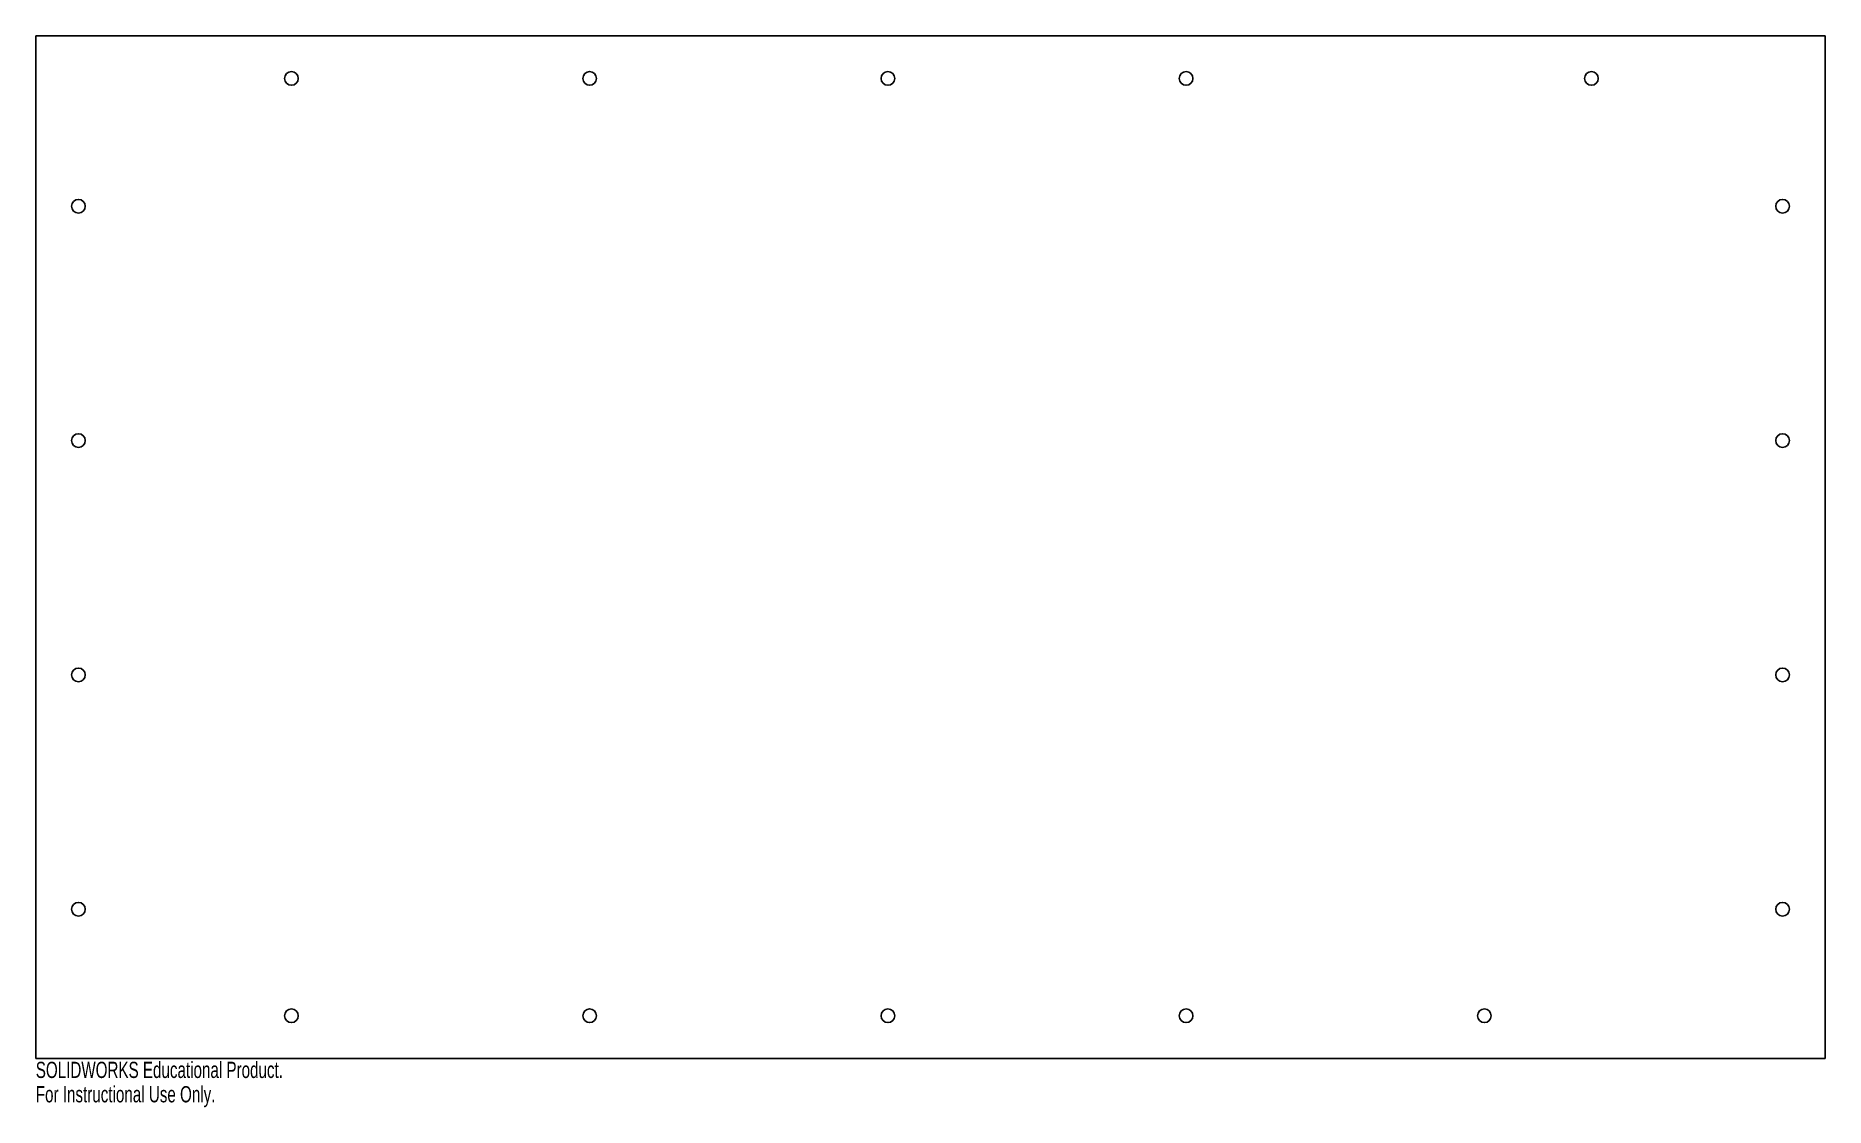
# Model space of a CAD drawing. Header units: inches. Extents: x 0 to 21, y -0.6 to 12.
import ezdxf

# ---------------------------------------------------------------- set-up
doc = ezdxf.new("R2010")
doc.units = ezdxf.units.IN
doc.header["$MEASUREMENT"] = 0
doc.styles.add('SLDTEXTSTYLE0', font='TXT', dxfattribs={"width": 0.7})

msp = doc.modelspace()

# ---------------------------------------------------------------- linework, layer by layer
at = {"color": 7, "linetype": 'Continuous', "lineweight": 25}
for p, q in [((21, 12), (0, 12)), ((0, 12), (0, 0)), ((21, 0), (21, 12)), ((0, 0), (21, 0))]:
    msp.add_line(p, q, dxfattribs=at)
for centre in [(3, 11.5), (6.5, 11.5), (10, 11.5), (13.5, 11.5), (18.257, 11.5), (0.5, 10), (20.5, 10), (0.5, 7.25), (20.5, 7.25), (0.5, 4.5), (20.5, 4.5), (0.5, 1.75), (20.5, 1.75), (3, 0.5), (6.5, 0.5), (10, 0.5), (13.5, 0.5), (17, 0.5)]:
    msp.add_circle(centre, 0.08, dxfattribs=at)

# ---------------------------------------------------------------- texts
at = {"color": 7, "linetype": 'Continuous', "char_height": 0.1903, "attachment_point": 1, "style": 'SLDTEXTSTYLE0'}
for s, insert in [('SOLIDWORKS Educational Product.', (0, -0.04)), ('For Instructional Use Only.', (0, -0.326))]:
    msp.add_mtext(s, dxfattribs=dict(at, insert=insert))

doc.saveas('drawing.dxf')
